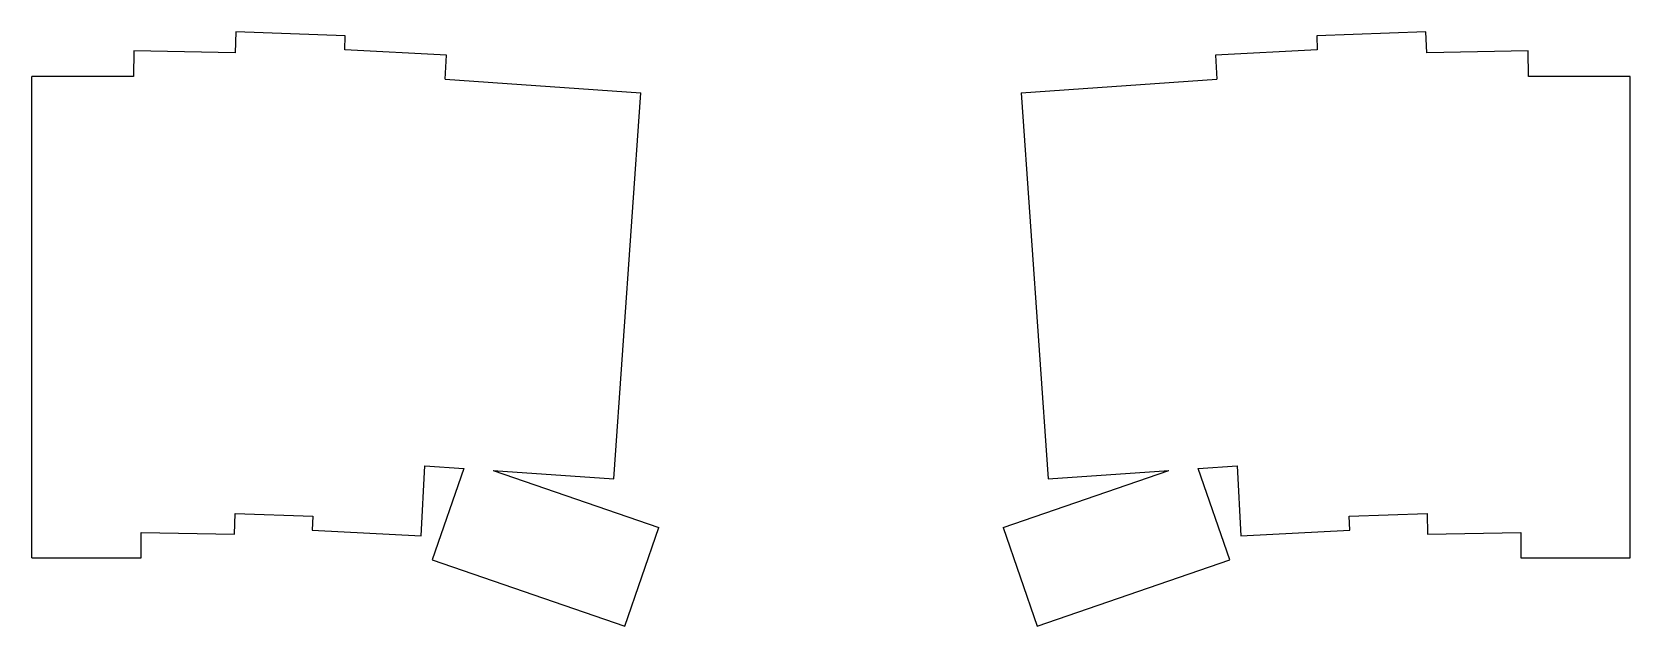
# Model space of a CAD drawing. Header units: millimetres. Extents: x 39 to 361, y -224 to -105.
import ezdxf

# ---------------------------------------------------------------- set-up
doc = ezdxf.new("R2010")
doc.units = ezdxf.units.MM

msp = doc.modelspace()

# ---------------------------------------------------------------- linework, layer by layer
for p, q in [((80.09, -104.5), (79.95, -108.68)), ((102.08, -105.27), (80.09, -104.5)), ((101.98, -108.11), (102.08, -105.27)), ((319.74, -104.5), (297.76, -105.27)), ((297.76, -105.27), (297.86, -108.11)), ((319.89, -108.68), (319.74, -104.5)), ((59.51, -108.32), (59.42, -113.5)), ((79.95, -108.68), (59.51, -108.32)), ((122.46, -109.19), (101.98, -108.11)), ((122.21, -114.03), (122.46, -109.19)), ((297.86, -108.11), (277.37, -109.19)), ((277.37, -109.19), (277.63, -114.03)), ((340.32, -108.32), (319.89, -108.68)), ((340.42, -113.5), (340.32, -108.32)), ((39, -210.5), (39, -113.5)), ((59.42, -113.5), (39, -113.5)), ((122.21, -114.03), (161.62, -116.78)), ((238.21, -116.78), (277.63, -114.03)), ((360.84, -113.5), (340.42, -113.5)), ((360.84, -210.5), (360.84, -113.5)), ((156.18, -194.59), (161.62, -116.78)), ((238.21, -116.78), (243.65, -194.59)), ((117.39, -206.05), (118.13, -191.93)), ((118.13, -191.93), (125.95, -192.48)), ((125.95, -192.48), (119.61, -210.88)), ((131.89, -192.9), (156.18, -194.59)), ((131.89, -192.9), (165.22, -204.37)), ((234.62, -204.37), (267.94, -192.9)), ((243.65, -194.59), (267.94, -192.9)), ((273.89, -192.48), (281.71, -191.93)), ((280.22, -210.88), (273.89, -192.48)), ((281.71, -191.93), (282.45, -206.05)), ((79.82, -205.69), (79.89, -201.55)), ((79.89, -201.55), (95.56, -202.1)), ((95.56, -202.1), (95.42, -204.9)), ((304.27, -202.1), (319.95, -201.55)), ((304.42, -204.9), (304.27, -202.1)), ((319.95, -201.55), (320.02, -205.69)), ((61, -210.5), (61, -205.36)), ((61, -205.36), (79.82, -205.69)), ((95.42, -204.9), (117.39, -206.05)), ((158.38, -224.23), (165.22, -204.37)), ((234.62, -204.37), (241.46, -224.23)), ((282.45, -206.05), (304.42, -204.9)), ((320.02, -205.69), (338.84, -205.36)), ((338.84, -205.36), (338.84, -210.5)), ((39, -210.5), (61, -210.5)), ((119.61, -210.88), (158.38, -224.23)), ((241.46, -224.23), (280.22, -210.88)), ((338.84, -210.5), (360.84, -210.5))]:
    msp.add_line(p, q)

doc.saveas('drawing.dxf')
